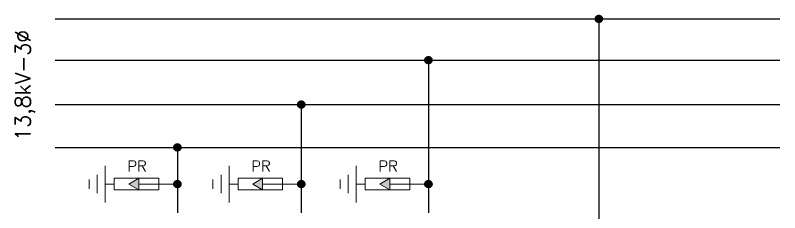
# Model space of a CAD drawing. Extents: x 2368 to 5238, y 905 to 1916.
# Drawn here: x 2617.38 to 2623.66, y 975.36 to 976.98 of the extents above; entities that cross this region are included whole.
import ezdxf

# ---------------------------------------------------------------- set-up
doc = ezdxf.new("R2010")
doc.units = 0
doc.header["$LTSCALE"] = 10
for name, pattern in [('CONTINUO', [0]), ('DASHDOT', [1, 0.5, -0.25, 0, -0.25]), ('DASHED', [0.75, 0.5, -0.25])]:
    doc.linetypes.add(name, pattern=pattern)
for name, color, linetype in [('05C', 2, 'CONTINUOUS'), ('CT03', 1, 'CONTINUOUS'), ('L1', 1, 'CONTINUOUS'), ('L4', 4, 'CONTINUOUS')]:
    doc.layers.add(name, color=color, linetype=linetype)
doc.layers.add('TEXTO', color=2, linetype='CONTINUOUS', lineweight=15)
doc.styles.add('CP', font='simplex.shx')
doc.styles.add('ROMANS', font='simplex.shx')

msp = doc.modelspace()

# ---------------------------------------------------------------- hatches: boundary and pattern name
at = {"layer": 'L1', "linetype": 'DASHDOT', "ltscale": 0.2}
h = msp.add_hatch(color=256, dxfattribs=at)
h.dxf.hatch_style = 1
h.paths.add_polyline_path([(2622.2063, 976.9523, 1), (2622.1469, 976.9523, 1)])
at = {"layer": 'L1', "linetype": 'DASHED', "ltscale": 0.2}
h = msp.add_hatch(color=256, dxfattribs=at)
h.dxf.hatch_style = 1
h.paths.add_polyline_path([(2620.8059, 976.6139, 1), (2620.7465, 976.6139, 1)])
h = msp.add_hatch(color=256, dxfattribs=at)
h.dxf.hatch_style = 1
h.paths.add_polyline_path([(2619.7617, 976.2496, 1), (2619.7023, 976.2496, 1)])
h = msp.add_hatch(color=256, dxfattribs=at)
h.dxf.hatch_style = 1
h.paths.add_polyline_path([(2618.7436, 975.8983, 1), (2618.6842, 975.8983, 1)])
h = msp.add_hatch(color=256, dxfattribs=at)
h.dxf.hatch_style = 1
h.paths.add_polyline_path([(2618.7436, 975.5975, 1), (2618.6842, 975.5975, 1)])
h = msp.add_hatch(color=256, dxfattribs=at)
h.dxf.hatch_style = 1
h.paths.add_polyline_path([(2619.7617, 975.5975, 1), (2619.7023, 975.5975, 1)])
h = msp.add_hatch(color=256, dxfattribs=at)
h.dxf.hatch_style = 1
h.paths.add_polyline_path([(2620.8059, 975.5974, 1), (2620.7465, 975.5974, 1)])
at = {"layer": 'TEXTO', "ltscale": 0.4}
h = msp.add_hatch(color=1, dxfattribs=at)
h.dxf.hatch_style = 1
h.paths.add_polyline_path([(2618.396, 975.6452), (2618.3154, 975.5975), (2618.396, 975.5498)])
h = msp.add_hatch(color=1, dxfattribs=at)
h.dxf.hatch_style = 1
h.paths.add_polyline_path([(2619.4141, 975.6452), (2619.3335, 975.5975), (2619.4141, 975.5498)])
h = msp.add_hatch(color=1, dxfattribs=at)
h.dxf.hatch_style = 1
h.paths.add_polyline_path([(2620.4583, 975.6451), (2620.3777, 975.5974), (2620.4583, 975.5497)])

# ---------------------------------------------------------------- linework, layer by layer
at = {"layer": 'CT03', "color": 1}
for p, q in [((2617.7103, 976.6139), (2623.6622, 976.6139)), ((2620.7762, 976.6139), (2620.7762, 975.363)), ((2617.7103, 976.2496), (2623.6622, 976.2496)), ((2619.732, 976.2496), (2619.732, 975.3631)), ((2617.7103, 975.8983), (2623.6622, 975.8983)), ((2618.7139, 975.8983), (2618.7139, 975.3631))]:
    msp.add_line(p, q, dxfattribs=at)
at = {"layer": 'L1', "linetype": 'DASHDOT', "ltscale": 200}
msp.add_line((2622.1766, 976.9523), (2622.1766, 973.4889), dxfattribs=at)
at = {"layer": 'L1', "linetype": 'DASHDOT', "ltscale": 0.2}
msp.add_circle((2622.1766, 976.9523), 0.0297, dxfattribs=at)
at = {"layer": 'L1', "linetype": 'DASHED', "ltscale": 0.2}
for centre in [(2620.7762, 976.6139), (2619.732, 976.2496), (2618.7139, 975.8983), (2618.7139, 975.5975), (2619.732, 975.5975), (2620.7762, 975.5974)]:
    msp.add_circle(centre, 0.0297, dxfattribs=at)
at = {"layer": 'L4', "color": 200, "linetype": 'CONTINUO', "ltscale": 200}
msp.add_line((2617.7103, 976.9523), (2623.6622, 976.9523), dxfattribs=at)
at = {"layer": 'TEXTO', "color": 1, "ltscale": 0.4}
for p, q in [((2618.1204, 975.7484), (2618.1204, 975.4466)), ((2619.1385, 975.7484), (2619.1385, 975.4466)), ((2620.1827, 975.7484), (2620.1827, 975.4465)), ((2618.0542, 975.673), (2618.0542, 975.522)), ((2619.0723, 975.673), (2619.0723, 975.522)), ((2620.1165, 975.6729), (2620.1165, 975.522)), ((2617.988, 975.6352), (2617.988, 975.5598)), ((2618.1948, 975.5975), (2618.1204, 975.5975)), ((2618.396, 975.6452), (2618.396, 975.5498)), ((2619.0061, 975.6352), (2619.0061, 975.5598)), ((2619.213, 975.5975), (2619.1385, 975.5975)), ((2619.4141, 975.6452), (2619.4141, 975.5498)), ((2620.0502, 975.6352), (2620.0502, 975.5597)), ((2620.2571, 975.5974), (2620.1827, 975.5974)), ((2620.4583, 975.6451), (2620.4583, 975.5497))]:
    msp.add_line(p, q, dxfattribs=at)
for points in [[(2618.1948, 975.6452), (2618.5607, 975.6452), (2618.5607, 975.5498), (2618.1948, 975.5498)], [(2619.213, 975.6452), (2619.5788, 975.6452), (2619.5788, 975.5498), (2619.213, 975.5498)], [(2620.2571, 975.6451), (2620.623, 975.6451), (2620.623, 975.5497), (2620.2571, 975.5497)]]:
    msp.add_lwpolyline(points, close=True, dxfattribs=at)
for points in [[(2618.396, 975.6452), (2618.3154, 975.5975), (2618.396, 975.5498)], [(2618.396, 975.5975), (2618.5607, 975.5975), (2618.7139, 975.5975)], [(2619.4141, 975.6452), (2619.3335, 975.5975), (2619.4141, 975.5498)], [(2619.4141, 975.5975), (2619.5788, 975.5975), (2619.732, 975.5975)], [(2620.4583, 975.6451), (2620.3777, 975.5974), (2620.4583, 975.5497)], [(2620.4583, 975.5974), (2620.623, 975.5974), (2620.7762, 975.5974)]]:
    msp.add_lwpolyline(points, dxfattribs=at)

# ---------------------------------------------------------------- texts
at = {"layer": '05C', "style": 'ROMANS'}
msp.add_text('13,8kV-3%%C', height=0.124311, rotation=90, dxfattribs=at).set_placement((2617.5066, 975.9525))
at = {"layer": 'TEXTO', "lineweight": 9, "style": 'CP'}
for p in [(2618.3027, 975.6996), (2619.3208, 975.6996), (2620.365, 975.6995)]:
    msp.add_text('PR', height=0.089, dxfattribs=at).set_placement(p)

doc.saveas('drawing.dxf')
